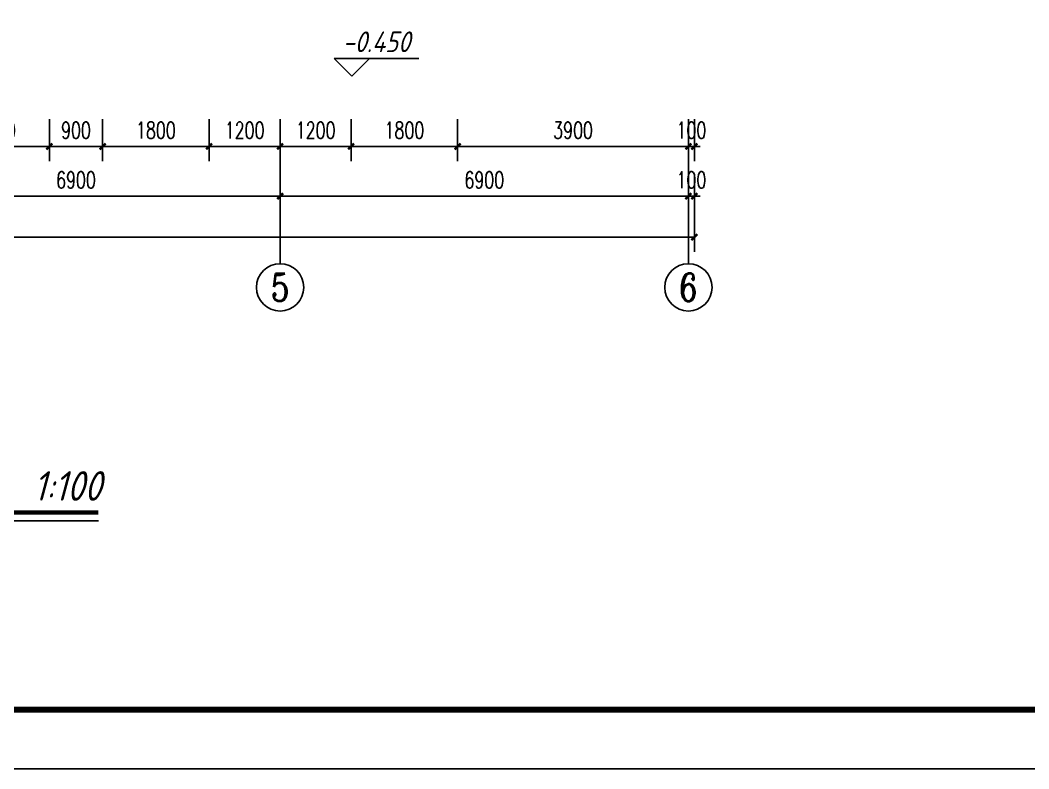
# Model space of a CAD drawing. Extents: x 1252172 to 1336272, y -987752 to -826269.
# Drawn here: x 1302634 to 1319680, y -921624 to -908972 of the extents above; entities that cross this region are included whole.
import ezdxf
from ezdxf.enums import TextEntityAlignment as Align

# ---------------------------------------------------------------- set-up
doc = ezdxf.new("R2010")
doc.units = 0
doc.header["$LTSCALE"] = 1000
doc.header["$PDSIZE"] = 50
for name, color, linetype in [('1-建筑底图', 8, 'Continuous'), ('AXIS_TEXT', 7, 'Continuous'), ('BTTK', 7, 'Continuous'), ('PUB_TITLE', 7, 'Continuous'), ('TEL_SYMB', 3, 'Continuous'), ('电-标注', 1, 'Continuous')]:
    doc.layers.add(name, color=color, linetype=linetype)
doc.layers.add('yichutu', color=7, linetype='Continuous', true_color=0xffffff, plot=False)
doc.styles.add('_TCH_AXIS', font='COMPLEX', dxfattribs={"bigfont": 'GBCBIG'})
doc.styles.add('A_DIM_T3', font='SIMPLEX', dxfattribs={"width": 0.7, "bigfont": 'HZ'})
doc.styles.add('COMPLEX', font='COMPLEX')
doc.styles.add('HZ(TK)', font='geniso.shx', dxfattribs={"width": 0.9, "bigfont": 'hztxt.shx'})
doc.styles.get("Standard").update_dxf_attribs({"font": 'gbeitc.shx', "bigfont": 'gbcbig.shx'})
doc.dimstyles.new('_TCH_ARCH&&100', dxfattribs={"dimtxt": 280, "dimasz": 100, "dimexe": 250, "dimexo": 300, "dimgap": 135, "dimtad": 1, "dimdec": 0, "dimzin": 0, "dimdsep": 46, "dimtxsty": 'A_DIM_T3', "dimblk": 'ARCHTICK', "dimcen": 0.09, "dimclrt": 7, "dimazin": 2, "dimtfac": 1, "dimtdec": 0, "dimtix": 1, "dimtmove": 2, "dimatfit": 3, "dimfxl": 150, "dimtolj": 1, "dimtzin": 0, "dimarcsym": 0})

# ---------------------------------------------------------------- blocks, each defined once
blk = doc.blocks.new('vhtemplate_2020年新竖式图框_A1')
at = {"layer": 'PUB_TITLE', "color": 7}
blk.add_lwpolyline([(0, 594), (841, 594), (841, 0), (0, 0)], close=True, dxfattribs=at)
at = {"layer": 'PUB_TITLE', "const_width": 1}
blk.add_lwpolyline([(25, 10), (831, 10), (831, 584), (25, 584)], close=True, dxfattribs=at)
at = {"layer": 'BTTK', "color": 4, "style": 'HZ(TK)', "width": 0.9}
for tag, p in [('合作单位', (796, 511.5)), ('建设单位', (796, 209.5)), ('工程名称', (796, 176.5)), ('子项名称', (806, 160)), ('图纸名称', (796, 141))]:
    blk.add_attdef(tag, text='', height=3.5, dxfattribs=at).set_placement(p, align=Align.MIDDLE_CENTER)
for tag, p in [('注册证书号', (808.5, 309.01)), ('注册印章号', (808.5, 301.01)), ('设计号', (806, 193)), ('图别', (789.75, 34)), ('图号', (822.25, 34)), ('版本号', (789.75, 26)), ('日期', (822.25, 26))]:
    blk.add_attdef(tag, text='', height=3.5, dxfattribs=at).set_placement(p, align=Align.MIDDLE)
blk = doc.blocks.new('yct-841-594-84100-59400-100-1000.0')
at = {"layer": 'yichutu', "color": 7, "true_color": 0xffffff}
blk.add_lwpolyline([(0, 0), (0, 59400), (84100, 59400), (84100, 0)], close=True, dxfattribs=at)
blk = doc.blocks.new('_ArchTick')
at = {"color": 0, "linetype": 'ByBlock', "const_width": 0.4}
blk.add_lwpolyline([(-0.5, -0.5), (0.5, 0.5)], dxfattribs=at)
blk = doc.blocks.new('*D77')
at = {"layer": '1-建筑底图', "color": 0, "lineweight": -2, "transparency": 16777216}
for p, q in [((1107698, -917006), (1107698, -917629)), ((1114598, -917006), (1114598, -917629)), ((1107698, -917379), (1114598, -917379))]:
    blk.add_line(p, q, dxfattribs=at)
at = {"layer": 'Defpoints', "color": 0}
for p in [(1107698, -916706), (1114598, -916706), (1114598, -917379)]:
    blk.add_point(p, dxfattribs=at)
at = {"layer": '1-建筑底图', "color": 0, "lineweight": -2, "transparency": 16777216, "xscale": 100, "yscale": 100, "zscale": 100, "rotation": 180}
blk.add_blockref('_ArchTick', (1107698, -917379), dxfattribs=at)
at = {"layer": '1-建筑底图', "color": 0, "lineweight": -2, "transparency": 16777216, "xscale": 100, "yscale": 100, "zscale": 100}
blk.add_blockref('_ArchTick', (1114598, -917379), dxfattribs=at)
at = {"layer": '1-建筑底图', "color": 7, "transparency": 16777216, "insert": (1111148, -917104), "char_height": 280, "attachment_point": 5, "style": 'A_DIM_T3'}
blk.add_mtext('\\A1;6900', dxfattribs=at)
blk = doc.blocks.new('*D78')
at = {"layer": '1-建筑底图', "color": 0, "lineweight": -2, "transparency": 16777216}
for p, q in [((1114598, -917006), (1114598, -917629)), ((1121498, -917006), (1121498, -917629)), ((1114598, -917379), (1121498, -917379))]:
    blk.add_line(p, q, dxfattribs=at)
at = {"layer": 'Defpoints', "color": 0}
for p in [(1114598, -916706), (1121498, -916706), (1121498, -917379)]:
    blk.add_point(p, dxfattribs=at)
at = {"layer": '1-建筑底图', "color": 0, "lineweight": -2, "transparency": 16777216, "xscale": 100, "yscale": 100, "zscale": 100, "rotation": 180}
blk.add_blockref('_ArchTick', (1114598, -917379), dxfattribs=at)
at = {"layer": '1-建筑底图', "color": 0, "lineweight": -2, "transparency": 16777216, "xscale": 100, "yscale": 100, "zscale": 100}
blk.add_blockref('_ArchTick', (1121498, -917379), dxfattribs=at)
at = {"layer": '1-建筑底图', "color": 7, "transparency": 16777216, "insert": (1118048, -917104), "char_height": 280, "attachment_point": 5, "style": 'A_DIM_T3'}
blk.add_mtext('\\A1;6900', dxfattribs=at)
blk = doc.blocks.new('*D79')
at = {"layer": '1-建筑底图', "color": 0, "lineweight": -2, "transparency": 16777216}
for p, q in [((1121498, -917006), (1121498, -917629)), ((1121598, -917006), (1121598, -917629)), ((1121498, -917379), (1121398, -917379)), ((1121498, -917379), (1121598, -917379)), ((1121598, -917379), (1121698, -917379))]:
    blk.add_line(p, q, dxfattribs=at)
at = {"layer": 'Defpoints', "color": 0}
for p in [(1121498, -916706), (1121598, -916706), (1121598, -917379)]:
    blk.add_point(p, dxfattribs=at)
at = {"layer": '1-建筑底图', "color": 0, "lineweight": -2, "transparency": 16777216, "xscale": 100, "yscale": 100, "zscale": 100}
blk.add_blockref('_ArchTick', (1121498, -917379), dxfattribs=at)
at = {"layer": '1-建筑底图', "color": 0, "lineweight": -2, "transparency": 16777216, "xscale": 100, "yscale": 100, "zscale": 100, "rotation": 180}
blk.add_blockref('_ArchTick', (1121598, -917379), dxfattribs=at)
at = {"layer": '1-建筑底图', "color": 7, "transparency": 16777216, "insert": (1121548, -917104), "char_height": 280, "attachment_point": 5, "style": 'A_DIM_T3'}
blk.add_mtext('\\A1;100', dxfattribs=at)
blk = doc.blocks.new('*D96')
at = {"layer": '1-建筑底图', "color": 0, "lineweight": -2, "transparency": 16777216}
for p, q in [((1084798, -917006), (1084798, -918321)), ((1121598, -917006), (1121598, -918321)), ((1084798, -918071), (1121598, -918071))]:
    blk.add_line(p, q, dxfattribs=at)
at = {"layer": 'Defpoints', "color": 0}
for p in [(1084798, -916706), (1121598, -916706), (1121598, -918071)]:
    blk.add_point(p, dxfattribs=at)
at = {"layer": '1-建筑底图', "color": 0, "lineweight": -2, "transparency": 16777216, "xscale": 100, "yscale": 100, "zscale": 100, "rotation": 180}
blk.add_blockref('_ArchTick', (1084798, -918071), dxfattribs=at)
at = {"layer": '1-建筑底图', "color": 0, "lineweight": -2, "transparency": 16777216, "xscale": 100, "yscale": 100, "zscale": 100}
blk.add_blockref('_ArchTick', (1121598, -918071), dxfattribs=at)
at = {"layer": '1-建筑底图', "color": 7, "transparency": 16777216, "insert": (1103198, -917796), "char_height": 280, "attachment_point": 5, "style": 'A_DIM_T3'}
blk.add_mtext('\\A1;36800', dxfattribs=at)
blk = doc.blocks.new('*D144')
at = {"layer": '1-建筑底图', "color": 0, "lineweight": -2, "transparency": 16777216}
for p, q in [((1108898, -916080), (1108898, -916789)), ((1110698, -916080), (1110698, -916789)), ((1108898, -916539), (1110698, -916539))]:
    blk.add_line(p, q, dxfattribs=at)
at = {"layer": 'Defpoints', "color": 0}
for p in [(1108898, -915780), (1110698, -915780), (1110698, -916539)]:
    blk.add_point(p, dxfattribs=at)
at = {"layer": '1-建筑底图', "color": 0, "lineweight": -2, "transparency": 16777216, "xscale": 100, "yscale": 100, "zscale": 100, "rotation": 180}
blk.add_blockref('_ArchTick', (1108898, -916539), dxfattribs=at)
at = {"layer": '1-建筑底图', "color": 0, "lineweight": -2, "transparency": 16777216, "xscale": 100, "yscale": 100, "zscale": 100}
blk.add_blockref('_ArchTick', (1110698, -916539), dxfattribs=at)
at = {"layer": '1-建筑底图', "color": 7, "transparency": 16777216, "insert": (1109798, -916264), "char_height": 280, "attachment_point": 5, "style": 'A_DIM_T3'}
blk.add_mtext('\\A1;1800', dxfattribs=at)
blk = doc.blocks.new('*D145')
at = {"layer": '1-建筑底图', "color": 0, "lineweight": -2, "transparency": 16777216}
for p, q in [((1110698, -916080), (1110698, -916789)), ((1111598, -916080), (1111598, -916789)), ((1110698, -916539), (1111598, -916539))]:
    blk.add_line(p, q, dxfattribs=at)
at = {"layer": 'Defpoints', "color": 0}
for p in [(1110698, -915780), (1111598, -915780), (1111598, -916539)]:
    blk.add_point(p, dxfattribs=at)
at = {"layer": '1-建筑底图', "color": 0, "lineweight": -2, "transparency": 16777216, "xscale": 100, "yscale": 100, "zscale": 100, "rotation": 180}
blk.add_blockref('_ArchTick', (1110698, -916539), dxfattribs=at)
at = {"layer": '1-建筑底图', "color": 0, "lineweight": -2, "transparency": 16777216, "xscale": 100, "yscale": 100, "zscale": 100}
blk.add_blockref('_ArchTick', (1111598, -916539), dxfattribs=at)
at = {"layer": '1-建筑底图', "color": 7, "transparency": 16777216, "insert": (1111148, -916264), "char_height": 280, "attachment_point": 5, "style": 'A_DIM_T3'}
blk.add_mtext('\\A1;900', dxfattribs=at)
blk = doc.blocks.new('*D146')
at = {"layer": '1-建筑底图', "color": 0, "lineweight": -2, "transparency": 16777216}
for p, q in [((1111598, -916080), (1111598, -916789)), ((1113398, -916080), (1113398, -916789)), ((1111598, -916539), (1113398, -916539))]:
    blk.add_line(p, q, dxfattribs=at)
at = {"layer": 'Defpoints', "color": 0}
for p in [(1111598, -915780), (1113398, -915780), (1113398, -916539)]:
    blk.add_point(p, dxfattribs=at)
at = {"layer": '1-建筑底图', "color": 0, "lineweight": -2, "transparency": 16777216, "xscale": 100, "yscale": 100, "zscale": 100, "rotation": 180}
blk.add_blockref('_ArchTick', (1111598, -916539), dxfattribs=at)
at = {"layer": '1-建筑底图', "color": 0, "lineweight": -2, "transparency": 16777216, "xscale": 100, "yscale": 100, "zscale": 100}
blk.add_blockref('_ArchTick', (1113398, -916539), dxfattribs=at)
at = {"layer": '1-建筑底图', "color": 7, "transparency": 16777216, "insert": (1112498, -916264), "char_height": 280, "attachment_point": 5, "style": 'A_DIM_T3'}
blk.add_mtext('\\A1;1800', dxfattribs=at)
blk = doc.blocks.new('*D147')
at = {"layer": '1-建筑底图', "color": 0, "lineweight": -2, "transparency": 16777216}
for p, q in [((1113398, -916080), (1113398, -916789)), ((1114598, -916080), (1114598, -916789)), ((1113398, -916539), (1114598, -916539))]:
    blk.add_line(p, q, dxfattribs=at)
at = {"layer": 'Defpoints', "color": 0}
for p in [(1113398, -915780), (1114598, -915780), (1114598, -916539)]:
    blk.add_point(p, dxfattribs=at)
at = {"layer": '1-建筑底图', "color": 0, "lineweight": -2, "transparency": 16777216, "xscale": 100, "yscale": 100, "zscale": 100, "rotation": 180}
blk.add_blockref('_ArchTick', (1113398, -916539), dxfattribs=at)
at = {"layer": '1-建筑底图', "color": 0, "lineweight": -2, "transparency": 16777216, "xscale": 100, "yscale": 100, "zscale": 100}
blk.add_blockref('_ArchTick', (1114598, -916539), dxfattribs=at)
at = {"layer": '1-建筑底图', "color": 7, "transparency": 16777216, "insert": (1113998, -916264), "char_height": 280, "attachment_point": 5, "style": 'A_DIM_T3'}
blk.add_mtext('\\A1;1200', dxfattribs=at)
blk = doc.blocks.new('*D148')
at = {"layer": '1-建筑底图', "color": 0, "lineweight": -2, "transparency": 16777216}
for p, q in [((1114598, -916080), (1114598, -916789)), ((1115798, -916080), (1115798, -916789)), ((1114598, -916539), (1115798, -916539))]:
    blk.add_line(p, q, dxfattribs=at)
at = {"layer": 'Defpoints', "color": 0}
for p in [(1114598, -915780), (1115798, -915780), (1115798, -916539)]:
    blk.add_point(p, dxfattribs=at)
at = {"layer": '1-建筑底图', "color": 0, "lineweight": -2, "transparency": 16777216, "xscale": 100, "yscale": 100, "zscale": 100, "rotation": 180}
blk.add_blockref('_ArchTick', (1114598, -916539), dxfattribs=at)
at = {"layer": '1-建筑底图', "color": 0, "lineweight": -2, "transparency": 16777216, "xscale": 100, "yscale": 100, "zscale": 100}
blk.add_blockref('_ArchTick', (1115798, -916539), dxfattribs=at)
at = {"layer": '1-建筑底图', "color": 7, "transparency": 16777216, "insert": (1115198, -916264), "char_height": 280, "attachment_point": 5, "style": 'A_DIM_T3'}
blk.add_mtext('\\A1;1200', dxfattribs=at)
blk = doc.blocks.new('*D149')
at = {"layer": '1-建筑底图', "color": 0, "lineweight": -2, "transparency": 16777216}
for p, q in [((1115798, -916080), (1115798, -916789)), ((1117598, -916080), (1117598, -916789)), ((1115798, -916539), (1117598, -916539))]:
    blk.add_line(p, q, dxfattribs=at)
at = {"layer": 'Defpoints', "color": 0}
for p in [(1115798, -915780), (1117598, -915780), (1117598, -916539)]:
    blk.add_point(p, dxfattribs=at)
at = {"layer": '1-建筑底图', "color": 0, "lineweight": -2, "transparency": 16777216, "xscale": 100, "yscale": 100, "zscale": 100, "rotation": 180}
blk.add_blockref('_ArchTick', (1115798, -916539), dxfattribs=at)
at = {"layer": '1-建筑底图', "color": 0, "lineweight": -2, "transparency": 16777216, "xscale": 100, "yscale": 100, "zscale": 100}
blk.add_blockref('_ArchTick', (1117598, -916539), dxfattribs=at)
at = {"layer": '1-建筑底图', "color": 7, "transparency": 16777216, "insert": (1116698, -916264), "char_height": 280, "attachment_point": 5, "style": 'A_DIM_T3'}
blk.add_mtext('\\A1;1800', dxfattribs=at)
blk = doc.blocks.new('*D150')
at = {"layer": '1-建筑底图', "color": 0, "lineweight": -2, "transparency": 16777216}
for p, q in [((1117598, -916080), (1117598, -916789)), ((1121498, -916080), (1121498, -916789)), ((1117598, -916539), (1121498, -916539))]:
    blk.add_line(p, q, dxfattribs=at)
at = {"layer": 'Defpoints', "color": 0}
for p in [(1117598, -915780), (1121498, -915780), (1121498, -916539)]:
    blk.add_point(p, dxfattribs=at)
at = {"layer": '1-建筑底图', "color": 0, "lineweight": -2, "transparency": 16777216, "xscale": 100, "yscale": 100, "zscale": 100, "rotation": 180}
blk.add_blockref('_ArchTick', (1117598, -916539), dxfattribs=at)
at = {"layer": '1-建筑底图', "color": 0, "lineweight": -2, "transparency": 16777216, "xscale": 100, "yscale": 100, "zscale": 100}
blk.add_blockref('_ArchTick', (1121498, -916539), dxfattribs=at)
at = {"layer": '1-建筑底图', "color": 7, "transparency": 16777216, "insert": (1119548, -916264), "char_height": 280, "attachment_point": 5, "style": 'A_DIM_T3'}
blk.add_mtext('\\A1;3900', dxfattribs=at)
blk = doc.blocks.new('*D151')
at = {"layer": '1-建筑底图', "color": 0, "lineweight": -2, "transparency": 16777216}
for p, q in [((1121498, -916080), (1121498, -916789)), ((1121598, -916080), (1121598, -916789)), ((1121498, -916539), (1121398, -916539)), ((1121498, -916539), (1121598, -916539)), ((1121598, -916539), (1121698, -916539))]:
    blk.add_line(p, q, dxfattribs=at)
at = {"layer": 'Defpoints', "color": 0}
for p in [(1121498, -915780), (1121598, -915780), (1121598, -916539)]:
    blk.add_point(p, dxfattribs=at)
at = {"layer": '1-建筑底图', "color": 0, "lineweight": -2, "transparency": 16777216, "xscale": 100, "yscale": 100, "zscale": 100}
blk.add_blockref('_ArchTick', (1121498, -916539), dxfattribs=at)
at = {"layer": '1-建筑底图', "color": 0, "lineweight": -2, "transparency": 16777216, "xscale": 100, "yscale": 100, "zscale": 100, "rotation": 180}
blk.add_blockref('_ArchTick', (1121598, -916539), dxfattribs=at)
at = {"layer": '1-建筑底图', "color": 7, "transparency": 16777216, "insert": (1121548, -916264), "char_height": 280, "attachment_point": 5, "style": 'A_DIM_T3'}
blk.add_mtext('\\A1;100', dxfattribs=at)
blk = doc.blocks.new('_AXISO')
blk.add_circle((0, 0), 0.5)
at = {"layer": 'AXIS_TEXT', "style": 'COMPLEX', "width": 1.041667}
blk.add_attdef('A', text='', height=0.56, dxfattribs=at).set_placement((-0.25, -0.28), (0.25, -0.28), align=Align.FIT)
blk = doc.blocks.new('1-建筑底图')
at = {"layer": '1-建筑底图'}
for p, q in [((28412.1, -3135.4), (28112.1, -2835.4)), ((28112.1, -2835.4), (29546.1, -2835.4)), ((28412.1, -3135.4), (28712.1, -2835.4)), ((27200, -4491.6), (27200, -6305.3)), ((34100, -4491.6), (34100, -6305.3))]:
    blk.add_line(p, q, dxfattribs=at)
ref = blk.add_blockref('_AXISO', (27200, -6705.3), dxfattribs=dict(at, xscale=800, yscale=800, zscale=800))
ref.add_attrib('A', '5', dxfattribs={"layer": 'AXIS_TEXT', "height": 465.9, "style": '_TCH_AXIS'}).set_placement((27044.7, -6938.3), (27355.3, -6938.3), align=Align.FIT)
ref = blk.add_blockref('_AXISO', (34100, -6705.3), dxfattribs=dict(at, xscale=800, yscale=800, zscale=800))
ref.add_attrib('A', '6', dxfattribs={"layer": 'AXIS_TEXT', "height": 465.9, "style": '_TCH_AXIS'}).set_placement((33944.7, -6938.3), (34255.3, -6938.3), align=Align.FIT)
blk.add_text('-0.450', height=350, dxfattribs=at).set_placement((28255.8, -2730.4))
for p1, p2, distance, picture, middle in [((21500, -3565.3), (23300, -3565.3), -759, '*D144', (22400, -4049.3)), ((23300, -3565.3), (24200, -3565.3), -759, '*D145', (23750, -4049.3)), ((24200, -3565.3), (26000, -3565.3), -759, '*D146', (25100, -4049.3)), ((26000, -3565.3), (27200, -3565.3), -759, '*D147', (26600, -4049.3)), ((27200, -3565.3), (28400, -3565.3), -759, '*D148', (27800, -4049.3)), ((28400, -3565.3), (30200, -3565.3), -759, '*D149', (29300, -4049.3)), ((30200, -3565.3), (34100, -3565.3), -759, '*D150', (32150, -4049.3)), ((34100, -3565.3), (34200, -3565.3), -759, '*D151', (34150, -4049.3)), ((-2600, -4491.6), (34200, -4491.6), -1365.2, '*D96', (15800, -5581.9)), ((20300, -4491.6), (27200, -4491.6), -673.6, '*D77', (23750, -4890.2)), ((27200, -4491.6), (34100, -4491.6), -673.6, '*D78', (30650, -4890.2)), ((34100, -4491.6), (34200, -4491.6), -673.6, '*D79', (34150, -4890.2))]:
    dim = blk.add_aligned_dim(p1=p1, p2=p2, distance=distance, dimstyle='_TCH_ARCH&&100', dxfattribs=at)
    dim.commit()
    dim.dimension.update_dxf_attribs({"geometry": picture, "text_midpoint": middle, "insert": (-1087397.5, 912214.2)})

msp = doc.modelspace()

# ---------------------------------------------------------------- linework, layer by layer
at = {"layer": 'TEL_SYMB', "const_width": 70}
msp.add_lwpolyline([(1295661, -917292), (1303958, -917292)], dxfattribs=at)
at = {"layer": 'TEL_SYMB'}
msp.add_lwpolyline([(1295661, -917432), (1303958, -917432)], dxfattribs=at)

# ---------------------------------------------------------------- block references
at = {"layer": '1-建筑底图'}
msp.add_blockref('1-建筑底图', (1279827, -906782), dxfattribs=at)
at = {"layer": 'yichutu'}
msp.add_blockref('yct-841-594-84100-59400-100-1000.0', (1252172, -921624), dxfattribs=at)
at = {"layer": '电-标注', "xscale": 100, "yscale": 100, "zscale": 100}
msp.add_blockref('vhtemplate_2020年新竖式图框_A1', (1252172, -921624), dxfattribs=at)

# ---------------------------------------------------------------- texts
at = {"layer": 'TEL_SYMB', "color": 7}
msp.add_text('1:100', height=500, dxfattribs=at).set_placement((1302858, -917093))

doc.saveas('drawing.dxf')
